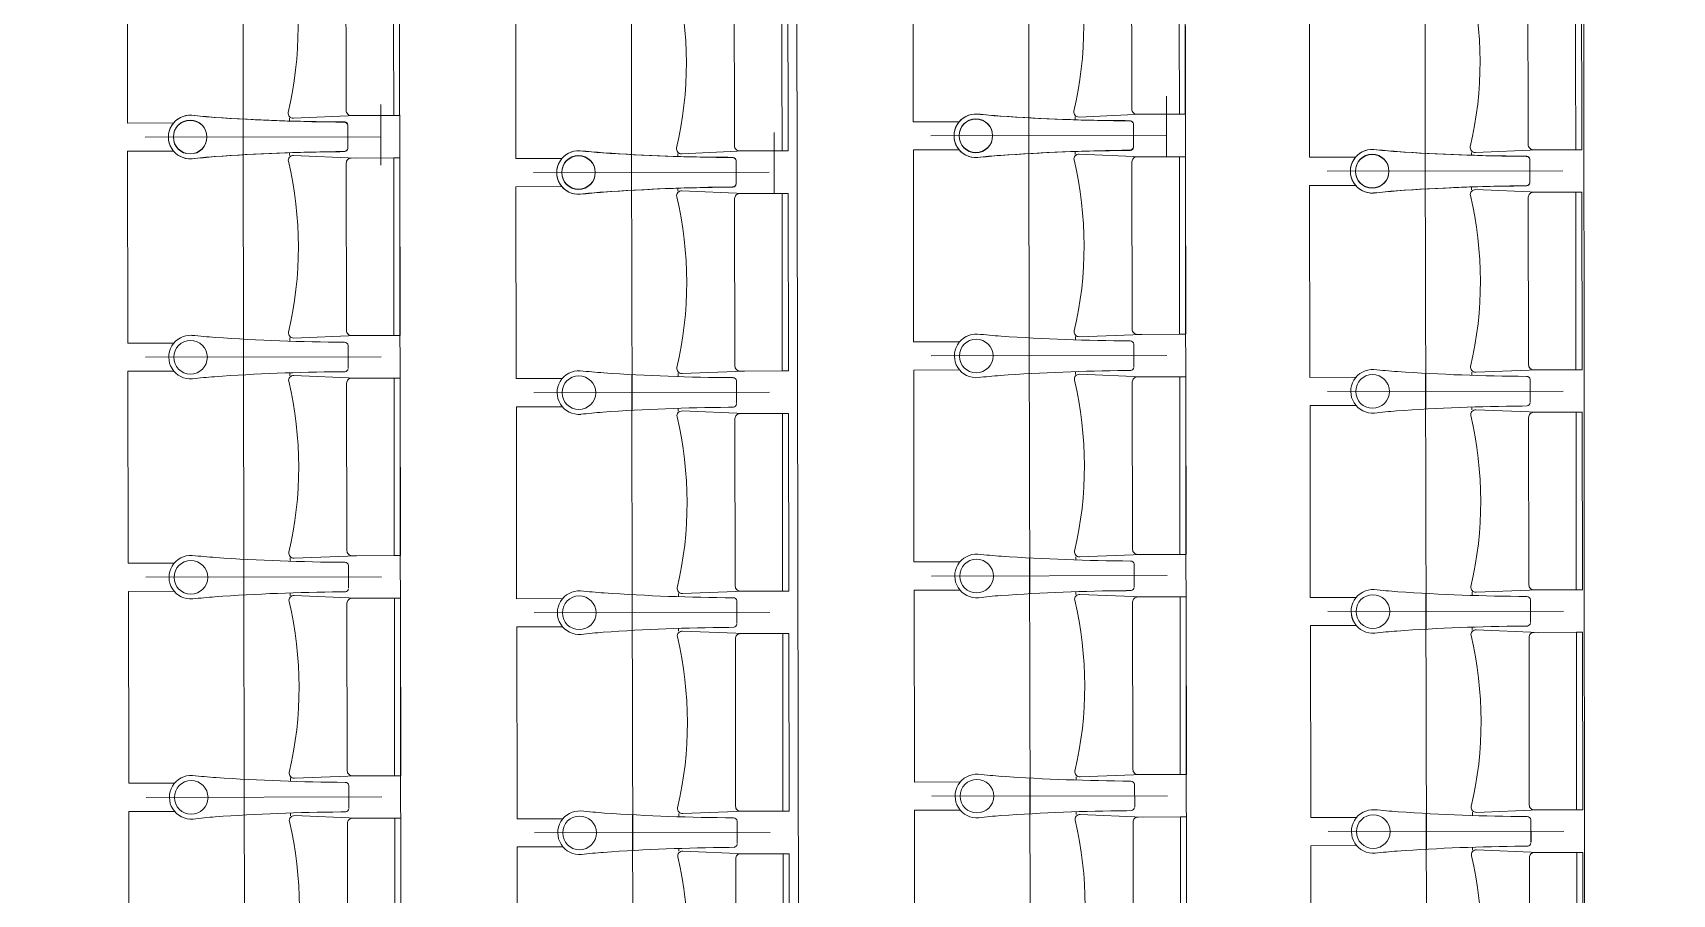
# Model space of a CAD drawing. Header units: millimetres. Extents: x 586 to 1010, y 369 to 668.
# Drawn here: x 701.259 to 705.421, y 473.542 to 475.729 of the extents above; entities that cross this region are included whole.
import ezdxf

# ---------------------------------------------------------------- set-up
doc = ezdxf.new("R2010")
doc.units = ezdxf.units.MM
doc.linetypes.add('CENTER', pattern=[2, 1.25, -0.25, 0.25, -0.25])
doc.linetypes.add('DASHED', pattern=[0.75, 0.5, -0.25])
doc.layers.add('plan line', color=7, linetype='Continuous', lineweight=15)

msp = doc.modelspace()

# ---------------------------------------------------------------- linework, layer by layer
at = {"color": 254, "lineweight": 25}
for points in [[(671.7124, 620.7085), (706.7355, 621.773), (754.2598, 613.8303), (814.6609, 600.1481), (855.7567, 598.0104), (895.0671, 567.0647), (920.0096, 542.0176), (952.0084, 521.2476), (977.2234, 504.6526), (979.6352, 479.2339), (986.3437, 463.8549), (988.7975, 462.3853)], [(654.944, 595.4717), (670.2671, 587.3174), (714.302, 595.1648), (787.0891, 595.1648), (819.3936, 580.9441), (821.0297, 562.8505), (813.4907, 552.7881), (808.7339, 539.6711), (796.4072, 534.7059), (791.0222, 527.249), (791.0222, 507.547), (797.3007, 476.5274), (814.9752, 463.8897), (836.1481, 474.6816), (874.0221, 478.5878), (885.7286, 462.7333), (863.0042, 436.0794), (845.7887, 420.6845), (845.1044, 408.6747)], [(639.2065, 583.4381), (644.7272, 575.638), (657.7961, 553.4401), (668.4043, 543.9291), (682.5178, 548.7307), (692.9838, 555.4778), (711.9339, 556.5828), (734.3456, 532.1334), (750.593, 477.7475), (754.1369, 444.164), (776.4657, 425.4473), (782.6172, 412.2355)]]:
    msp.add_spline(points, degree=3, dxfattribs=at)
at = {"layer": 'plan line'}
for p, q in [((704.1771, 480.6179), (704.1946, 469.5437)), ((702.1828, 480.5713), (702.2001, 469.5621)), ((703.209, 469.5964), (703.1917, 480.5621)), ((705.2023, 469.5739), (705.1918, 480.5653)), ((701.5001, 475.4996), (701.4994, 475.9869)), ((703.4945, 475.5027), (703.4938, 475.99)), ((702.4859, 475.4095), (702.4852, 475.8968)), ((704.5006, 475.4127), (704.4999, 475.9)), ((704.1369, 475.5676), (704.1372, 475.413)), ((701.9111, 475.512), (701.9111, 475.5047)), ((702.1426, 475.5471), (702.1428, 475.3926)), ((703.9055, 475.5152), (703.9056, 475.5079)), ((701.6167, 475.4998), (701.5001, 475.4996)), ((702.0512, 475.5024), (702.0383, 475.5026)), ((702.0594, 475.4367), (702.059, 475.4938)), ((702.0593, 475.4927), (702.0591, 475.4356)), ((703.1412, 475.4755), (703.1414, 475.3209)), ((703.6111, 475.5029), (703.4945, 475.5027)), ((704.0456, 475.5055), (704.0327, 475.5058)), ((704.0538, 475.4398), (704.0535, 475.497)), ((704.0537, 475.4959), (704.0536, 475.4387)), ((701.6168, 475.4283), (701.5002, 475.4281)), ((701.5002, 475.4281), (701.501, 474.9408)), ((701.9113, 475.4169), (701.9113, 475.4242)), ((702.0513, 475.427), (702.0384, 475.4267)), ((703.6112, 475.4314), (703.4947, 475.4312)), ((703.4947, 475.4312), (703.4954, 474.9439)), ((703.9057, 475.4201), (703.9057, 475.4274)), ((704.0457, 475.4302), (704.0329, 475.4299)), ((704.9116, 475.4252), (704.9116, 475.4179)), ((702.6025, 475.4097), (702.4859, 475.4095)), ((702.8969, 475.422), (702.8969, 475.4147)), ((703.037, 475.4123), (703.0241, 475.4126)), ((703.0452, 475.3466), (703.0448, 475.4038)), ((703.0451, 475.4027), (703.0449, 475.3455)), ((704.6172, 475.4129), (704.5006, 475.4127)), ((705.0517, 475.4155), (705.0388, 475.4157)), ((705.0599, 475.3498), (705.0596, 475.407)), ((705.0598, 475.4059), (705.0597, 475.3487)), ((704.6173, 475.3414), (704.5007, 475.3412)), ((704.5007, 475.3412), (704.5015, 474.8539)), ((705.0518, 475.3401), (705.0389, 475.3399)), ((702.6026, 475.3382), (702.486, 475.338)), ((702.486, 475.338), (702.4868, 474.8507)), ((702.8971, 475.3269), (702.8971, 475.3342)), ((703.0371, 475.337), (703.0242, 475.3367)), ((704.9118, 475.33), (704.9118, 475.3373)), ((701.501, 474.9408), (701.6176, 474.941)), ((701.912, 474.9458), (701.912, 474.9543)), ((702.0603, 474.8779), (702.0599, 474.935)), ((702.0603, 474.8779), (702.0599, 474.935)), ((703.4954, 474.9439), (703.612, 474.9441)), ((703.9064, 474.949), (703.9064, 474.9574)), ((704.0547, 474.881), (704.0544, 474.9382)), ((704.0547, 474.881), (704.0544, 474.9382)), ((701.6177, 474.8695), (701.5011, 474.8693)), ((701.5011, 474.8693), (701.5019, 474.382)), ((701.9121, 474.8581), (701.9121, 474.8654)), ((702.0522, 474.8682), (702.0393, 474.8679)), ((702.0522, 474.8682), (702.0393, 474.8679)), ((702.4868, 474.8507), (702.6034, 474.8509)), ((702.8978, 474.8558), (702.8978, 474.8642)), ((703.0461, 474.7878), (703.0457, 474.845)), ((703.0461, 474.7878), (703.0457, 474.845)), ((703.6121, 474.8726), (703.4955, 474.8724)), ((703.4955, 474.8724), (703.4963, 474.3851)), ((703.9066, 474.8613), (703.9066, 474.8686)), ((704.0466, 474.8714), (704.0337, 474.8711)), ((704.0466, 474.8714), (704.0337, 474.8711)), ((704.5015, 474.8539), (704.6181, 474.8541)), ((704.9125, 474.859), (704.9125, 474.8674)), ((705.0608, 474.791), (705.0604, 474.8482)), ((705.0608, 474.791), (705.0604, 474.8482)), ((702.6035, 474.7794), (702.4869, 474.7792)), ((702.4869, 474.7792), (702.4877, 474.2919)), ((702.8979, 474.7681), (702.8979, 474.7754)), ((703.038, 474.7782), (703.0251, 474.7779)), ((703.038, 474.7782), (703.0251, 474.7779)), ((704.6182, 474.7826), (704.5016, 474.7824)), ((704.5016, 474.7824), (704.5024, 474.2951)), ((704.9127, 474.7712), (704.9126, 474.7785)), ((705.0527, 474.7813), (705.0398, 474.7811)), ((705.0527, 474.7813), (705.0398, 474.7811)), ((701.5019, 474.382), (701.6185, 474.3822)), ((701.9129, 474.387), (701.9129, 474.3955)), ((703.4963, 474.3851), (703.6129, 474.3853)), ((703.9073, 474.3902), (703.9073, 474.3986)), ((702.0612, 474.3191), (702.0608, 474.3762)), ((702.0612, 474.3191), (702.0608, 474.3762)), ((704.0556, 474.3222), (704.0552, 474.3794)), ((704.0556, 474.3222), (704.0552, 474.3794)), ((701.6186, 474.3107), (701.502, 474.3105)), ((701.502, 474.3105), (701.5028, 473.8232)), ((701.913, 474.2993), (701.913, 474.3066)), ((702.053, 474.3094), (702.0402, 474.3091)), ((702.053, 474.3094), (702.0402, 474.3091)), ((702.8987, 474.297), (702.8987, 474.3054)), ((703.613, 474.3138), (703.4964, 474.3136)), ((703.4964, 474.3136), (703.4972, 473.8263)), ((703.9075, 474.3025), (703.9074, 474.3098)), ((704.0475, 474.3126), (704.0346, 474.3123)), ((704.0475, 474.3126), (704.0346, 474.3123)), ((704.9134, 474.3002), (704.9134, 474.3086)), ((702.4877, 474.2919), (702.6043, 474.2921)), ((703.047, 474.229), (703.0466, 474.2862)), ((703.047, 474.229), (703.0466, 474.2862)), ((704.5024, 474.2951), (704.619, 474.2953)), ((705.0617, 474.2322), (705.0613, 474.2894)), ((705.0617, 474.2322), (705.0613, 474.2894)), ((702.6044, 474.2206), (702.4878, 474.2204)), ((702.4878, 474.2204), (702.4886, 473.7331)), ((702.8988, 474.2093), (702.8988, 474.2166)), ((703.0388, 474.2194), (703.026, 474.2191)), ((703.0388, 474.2194), (703.026, 474.2191)), ((704.6191, 474.2238), (704.5025, 474.2236)), ((704.5025, 474.2236), (704.5033, 473.7363)), ((704.9135, 474.2124), (704.9135, 474.2197)), ((705.0536, 474.2225), (705.0407, 474.2223)), ((705.0536, 474.2225), (705.0407, 474.2223)), ((701.5028, 473.8232), (701.6194, 473.8234)), ((701.9138, 473.8282), (701.9138, 473.8367)), ((702.062, 473.7603), (702.0617, 473.8174)), ((702.062, 473.7603), (702.0617, 473.8174)), ((703.4972, 473.8263), (703.6138, 473.8265)), ((703.9082, 473.8314), (703.9082, 473.8398)), ((704.0565, 473.7634), (704.0561, 473.8206)), ((704.0565, 473.7634), (704.0561, 473.8206)), ((701.6195, 473.7519), (701.5029, 473.7517)), ((701.5029, 473.7517), (701.5037, 473.2644)), ((701.9139, 473.7405), (701.9139, 473.7478)), ((702.0539, 473.7506), (702.0411, 473.7503)), ((702.0539, 473.7506), (702.0411, 473.7503)), ((702.4886, 473.7331), (702.6052, 473.7333)), ((702.8996, 473.7382), (702.8996, 473.7466)), ((703.0478, 473.6702), (703.0475, 473.7274)), ((703.0478, 473.6702), (703.0475, 473.7274)), ((703.6139, 473.755), (703.4973, 473.7548)), ((703.4973, 473.7548), (703.4981, 473.2675)), ((703.9083, 473.7437), (703.9083, 473.751)), ((704.0483, 473.7538), (704.0355, 473.7535)), ((704.0483, 473.7538), (704.0355, 473.7535)), ((704.5033, 473.7363), (704.6199, 473.7365)), ((704.9143, 473.7414), (704.9143, 473.7498)), ((705.0626, 473.6734), (705.0622, 473.7306)), ((705.0625, 473.6734), (705.0622, 473.7306)), ((702.6053, 473.6618), (702.4887, 473.6616)), ((702.4887, 473.6616), (702.4894, 473.1743)), ((702.8997, 473.6505), (702.8997, 473.6578)), ((703.0397, 473.6606), (703.0269, 473.6603)), ((703.0397, 473.6606), (703.0269, 473.6603)), ((704.62, 473.665), (704.5034, 473.6648)), ((704.5034, 473.6648), (704.5042, 473.1775)), ((704.9144, 473.6536), (704.9144, 473.6609)), ((705.0544, 473.6637), (705.0416, 473.6635)), ((705.0544, 473.6637), (705.0416, 473.6635))]:
    msp.add_line(p, q, dxfattribs=at)
at = {"layer": 'plan line', "linetype": 'DASHED', "ltscale": 3}
for p, q in [((701.7938, 475.4188), (701.7928, 476.0684)), ((703.7882, 475.422), (703.7872, 476.0715)), ((702.7796, 475.3288), (702.7786, 475.9783)), ((704.7943, 475.332), (704.7933, 475.9815)), ((701.7936, 475.5097), (701.7947, 474.8602)), ((703.7881, 475.5129), (703.7891, 474.8634)), ((704.7941, 475.4229), (704.7952, 474.7733)), ((702.7794, 475.4197), (702.7805, 474.7701)), ((701.7945, 474.9509), (701.7955, 474.3014)), ((703.7889, 474.9541), (703.79, 474.3046)), ((702.7803, 474.8609), (702.7813, 474.2113)), ((704.795, 474.8641), (704.7961, 474.2145)), ((701.7954, 474.3921), (701.7964, 473.7426)), ((703.7898, 474.3953), (703.7908, 473.7458)), ((702.7812, 474.3021), (702.7822, 473.6525)), ((704.7959, 474.3053), (704.7969, 473.6557)), ((701.7963, 473.8333), (701.7973, 473.1838)), ((703.7907, 473.8365), (703.7917, 473.187)), ((702.7821, 473.7433), (702.7831, 473.0937)), ((704.7968, 473.7465), (704.7978, 473.0969))]:
    msp.add_line(p, q, dxfattribs=at)
at = {"layer": 'plan line', "linetype": 'CENTER', "ltscale": 3}
for p, q in [((702.1427, 475.4648), (701.5447, 475.4639)), ((702.1427, 475.4648), (701.5447, 475.4639)), ((704.1371, 475.468), (703.5392, 475.4671)), ((704.1371, 475.468), (703.5392, 475.4671)), ((703.1285, 475.3748), (702.5305, 475.3738)), ((703.1285, 475.3748), (702.5305, 475.3738)), ((705.1432, 475.378), (704.5453, 475.377)), ((705.1432, 475.378), (704.5453, 475.377)), ((702.1436, 474.906), (701.5456, 474.9051)), ((702.1436, 474.906), (701.5456, 474.9051)), ((704.138, 474.9092), (703.54, 474.9083)), ((704.138, 474.9092), (703.54, 474.9083)), ((703.1294, 474.816), (702.5314, 474.815)), ((703.1294, 474.816), (702.5314, 474.815)), ((705.1441, 474.8192), (704.5461, 474.8182)), ((705.1441, 474.8192), (704.5461, 474.8182)), ((702.1444, 474.3472), (701.5465, 474.3463)), ((702.1444, 474.3472), (701.5465, 474.3463)), ((704.1389, 474.3504), (703.5409, 474.3495)), ((704.1389, 474.3504), (703.5409, 474.3495)), ((705.145, 474.2604), (704.547, 474.2594)), ((705.145, 474.2604), (704.547, 474.2594)), ((703.1302, 474.2572), (702.5323, 474.2562)), ((703.1302, 474.2572), (702.5323, 474.2562)), ((702.1453, 473.7884), (701.5474, 473.7875)), ((702.1453, 473.7884), (701.5474, 473.7875)), ((704.1397, 473.7916), (703.5418, 473.7907)), ((704.1397, 473.7916), (703.5418, 473.7907)), ((703.1311, 473.6984), (702.5332, 473.6975)), ((703.1311, 473.6984), (702.5332, 473.6975)), ((705.1458, 473.7016), (704.5479, 473.7006)), ((705.1458, 473.7016), (704.5479, 473.7006))]:
    msp.add_line(p, q, dxfattribs=at)
at = {"layer": 'plan line'}
for points in [[(702.0785, 475.9696), (701.9202, 475.9751, 0.474715), (701.9073, 475.9604, -0.115865), (701.908, 475.5263, 0.474715), (701.9209, 475.5116), (702.0792, 475.5187)], [(702.174, 475.9697), (702.067, 475.9695, 0.414214), (702.0543, 475.9568), (702.055, 475.5314, 0.414214), (702.0677, 475.5187), (702.1755, 475.5189), (702.174, 475.9697)], [(704.0729, 475.9727), (703.9146, 475.9783, 0.474715), (703.9017, 475.9635, -0.115865), (703.9024, 475.5295, 0.474715), (703.9154, 475.5148), (704.0736, 475.5219)], [(704.1684, 475.9728), (704.0614, 475.9727, 0.414214), (704.0488, 475.96), (704.0494, 475.5345, 0.414214), (704.0621, 475.5219), (704.1699, 475.522), (704.1684, 475.9728)], [(703.0643, 475.8795), (702.906, 475.8851, 0.474715), (702.8931, 475.8703, -0.115865), (702.8938, 475.4363, 0.474715), (702.9067, 475.4216), (703.065, 475.4287)], [(705.079, 475.8827), (704.9207, 475.8883, 0.474715), (704.9078, 475.8735, -0.115865), (704.9085, 475.4395, 0.474715), (704.9215, 475.4248), (705.0797, 475.4319)], [(705.1745, 475.8828), (705.0675, 475.8827, 0.414214), (705.0548, 475.8699), (705.0555, 475.4445, 0.414214), (705.0682, 475.4318), (705.176, 475.432), (705.1745, 475.8828)], [(703.1598, 475.8796), (703.0528, 475.8795, 0.414214), (703.0401, 475.8668), (703.0408, 475.4413, 0.414214), (703.0535, 475.4287), (703.1613, 475.4288), (703.1598, 475.8796)], [(702.0801, 474.9599), (701.9218, 474.9538, -0.474715), (701.9088, 474.9686, 0.115865), (701.9082, 475.4026, -0.474715), (701.9211, 475.4174), (702.0793, 475.4108)], [(702.1756, 474.9601), (702.0686, 474.9599, -0.414214), (702.0559, 474.9726), (702.0552, 475.398, -0.414214), (702.0679, 475.4107), (702.1757, 475.4109), (702.1756, 474.9601)], [(704.0745, 474.9631), (703.9162, 474.957, -0.474715), (703.9033, 474.9717, 0.115865), (703.9026, 475.4058, -0.474715), (703.9155, 475.4205), (704.0738, 475.4139)], [(704.17, 474.9633), (704.063, 474.9631, -0.414214), (704.0503, 474.9757), (704.0496, 475.4012, -0.414214), (704.0623, 475.4139), (704.1701, 475.4141), (704.17, 474.9633)], [(703.0659, 474.8699), (702.9076, 474.8638, -0.474715), (702.8946, 474.8785, 0.115865), (702.894, 475.3126, -0.474715), (702.9069, 475.3273), (703.0651, 475.3207)], [(703.1614, 474.8701), (703.0544, 474.8699, -0.414214), (703.0417, 474.8825), (703.041, 475.308, -0.414214), (703.0537, 475.3207), (703.1615, 475.3209), (703.1614, 474.8701)], [(705.0806, 474.8731), (704.9223, 474.867, -0.474715), (704.9094, 474.8817, 0.115865), (704.9087, 475.3157, -0.474715), (704.9216, 475.3305), (705.0799, 475.3239)], [(705.1761, 474.8732), (705.0691, 474.873, -0.414214), (705.0564, 474.8857), (705.0557, 475.3111, -0.414214), (705.0684, 475.3239), (705.1762, 475.3241), (705.1761, 474.8732)], [(702.0809, 474.4011), (701.9227, 474.395, -0.474715), (701.9097, 474.4098, 0.115865), (701.909, 474.8438, -0.474715), (701.922, 474.8586), (702.0802, 474.852)], [(702.1765, 474.4013), (702.0695, 474.4011, -0.414214), (702.0568, 474.4138), (702.0561, 474.8392, -0.414214), (702.0688, 474.8519), (702.1766, 474.8521), (702.1765, 474.4013)], [(704.0754, 474.4043), (703.9171, 474.3982, -0.474715), (703.9041, 474.4129, 0.115865), (703.9035, 474.847, -0.474715), (703.9164, 474.8617), (704.0746, 474.8551)], [(704.1709, 474.4045), (704.0639, 474.4043, -0.414214), (704.0512, 474.4169), (704.0505, 474.8424, -0.414214), (704.0632, 474.8551), (704.171, 474.8553), (704.1709, 474.4045)], [(703.0667, 474.3111), (702.9085, 474.305, -0.474715), (702.8955, 474.3197, 0.115865), (702.8948, 474.7538, -0.474715), (702.9078, 474.7685), (703.066, 474.7619)], [(703.1623, 474.3113), (703.0553, 474.3111, -0.414214), (703.0426, 474.3237), (703.0419, 474.7492, -0.414214), (703.0546, 474.7619), (703.1624, 474.7621), (703.1623, 474.3113)], [(705.0814, 474.3143), (704.9232, 474.3082, -0.474715), (704.9102, 474.3229, 0.115865), (704.9096, 474.7569, -0.474715), (704.9225, 474.7717), (705.0807, 474.7651)], [(705.177, 474.3144), (705.07, 474.3142, -0.414214), (705.0573, 474.3269), (705.0566, 474.7523, -0.414214), (705.0693, 474.7651), (705.1771, 474.7653), (705.177, 474.3144)], [(702.0818, 473.8423), (701.9236, 473.8362, -0.474715), (701.9106, 473.851, 0.115865), (701.9099, 474.285, -0.474715), (701.9229, 474.2998), (702.0811, 474.2932)], [(704.0762, 473.8455), (703.918, 473.8394, -0.474715), (703.905, 473.8541, 0.115865), (703.9043, 474.2882, -0.474715), (703.9173, 474.3029), (704.0755, 474.2963)], [(702.1774, 473.8425), (702.0704, 473.8423, -0.414214), (702.0577, 473.855), (702.057, 474.2804, -0.414214), (702.0697, 474.2931), (702.1774, 474.2933), (702.1774, 473.8425)], [(704.1718, 473.8457), (704.0648, 473.8455, -0.414214), (704.0521, 473.8581), (704.0514, 474.2836, -0.414214), (704.0641, 474.2963), (704.1719, 474.2965), (704.1718, 473.8457)], [(703.0676, 473.7523), (702.9094, 473.7462, -0.474715), (702.8964, 473.7609, 0.115865), (702.8957, 474.195, -0.474715), (702.9087, 474.2097), (703.0669, 474.2031)], [(703.1632, 473.7525), (703.0562, 473.7523, -0.414214), (703.0434, 473.7649), (703.0428, 474.1904, -0.414214), (703.0555, 474.2031), (703.1632, 474.2033), (703.1632, 473.7525)], [(705.0823, 473.7555), (704.9241, 473.7494, -0.474715), (704.9111, 473.7641, 0.115865), (704.9104, 474.1981, -0.474715), (704.9234, 474.2129), (705.0816, 474.2063)], [(705.1779, 473.7556), (705.0709, 473.7554, -0.414214), (705.0582, 473.7681), (705.0575, 474.1935, -0.414214), (705.0702, 474.2063), (705.1779, 474.2065), (705.1779, 473.7556)], [(702.0827, 473.2835), (701.9245, 473.2774, -0.474715), (701.9115, 473.2922, 0.115865), (701.9108, 473.7262, -0.474715), (701.9237, 473.741), (702.082, 473.7344)], [(702.1783, 473.2837), (702.0713, 473.2835, -0.414214), (702.0585, 473.2962), (702.0579, 473.7216, -0.414214), (702.0705, 473.7343), (702.1783, 473.7345), (702.1783, 473.2837)], [(704.0771, 473.2867), (703.9189, 473.2806, -0.474715), (703.9059, 473.2953, 0.115865), (703.9052, 473.7294, -0.474715), (703.9182, 473.7441), (704.0764, 473.7375)], [(704.1727, 473.2869), (704.0657, 473.2867, -0.414214), (704.053, 473.2993), (704.0523, 473.7248, -0.414214), (704.065, 473.7375), (704.1727, 473.7377), (704.1727, 473.2869)], [(703.0685, 473.1935), (702.9103, 473.1874, -0.474715), (702.8973, 473.2021, 0.115865), (702.8966, 473.6362, -0.474715), (702.9095, 473.6509), (703.0678, 473.6443)], [(703.1641, 473.1937), (703.0571, 473.1935, -0.414214), (703.0443, 473.2061), (703.0437, 473.6316, -0.414214), (703.0563, 473.6443), (703.1641, 473.6445), (703.1641, 473.1937)], [(705.0832, 473.1967), (704.925, 473.1906, -0.474715), (704.912, 473.2053, 0.115865), (704.9113, 473.6393, -0.474715), (704.9242, 473.6541), (705.0825, 473.6475)], [(705.1788, 473.1968), (705.0718, 473.1966, -0.414214), (705.059, 473.2093), (705.0584, 473.6347, -0.414214), (705.0711, 473.6475), (705.1788, 473.6477), (705.1788, 473.1968)]]:
    msp.add_lwpolyline(points, format="xyb", dxfattribs=at)
for points in [[(702.19, 475.9697), (702.1907, 475.5189), (702.1755, 475.5189), (702.174, 475.9697), (702.19, 475.9697)], [(704.1845, 475.9729), (704.1852, 475.522), (704.1699, 475.522), (704.1684, 475.9728), (704.1845, 475.9729)], [(705.1905, 475.8828), (705.1913, 475.432), (705.176, 475.432), (705.1745, 475.8828), (705.1905, 475.8828)], [(703.1758, 475.8796), (703.1765, 475.4288), (703.1613, 475.4288), (703.1598, 475.8796), (703.1758, 475.8796)], [(702.1916, 474.9601), (702.1909, 475.411), (702.1757, 475.4109), (702.1756, 474.9601), (702.1916, 474.9601)], [(704.186, 474.9633), (704.1853, 475.4141), (704.1701, 475.4141), (704.17, 474.9633), (704.186, 474.9633)], [(703.1774, 474.8701), (703.1767, 475.3209), (703.1615, 475.3209), (703.1614, 474.8701), (703.1774, 474.8701)], [(705.1921, 474.8733), (705.1914, 475.3241), (705.1762, 475.3241), (705.1761, 474.8732), (705.1921, 474.8733)], [(702.1925, 474.4013), (702.1918, 474.8522), (702.1766, 474.8521), (702.1765, 474.4013), (702.1925, 474.4013)], [(704.1869, 474.4045), (704.1862, 474.8553), (704.171, 474.8553), (704.1709, 474.4045), (704.1869, 474.4045)], [(703.1783, 474.3113), (703.1776, 474.7621), (703.1624, 474.7621), (703.1623, 474.3113), (703.1783, 474.3113)], [(705.193, 474.3145), (705.1923, 474.7653), (705.1771, 474.7653), (705.177, 474.3144), (705.193, 474.3145)], [(702.1934, 473.8425), (702.1927, 474.2934), (702.1774, 474.2933), (702.1774, 473.8425), (702.1934, 473.8425)], [(704.1878, 473.8457), (704.1871, 474.2965), (704.1719, 474.2965), (704.1718, 473.8457), (704.1878, 473.8457)], [(703.1792, 473.7525), (703.1785, 474.2033), (703.1632, 474.2033), (703.1632, 473.7525), (703.1792, 473.7525)], [(705.1939, 473.7557), (705.1932, 474.2065), (705.1779, 474.2065), (705.1779, 473.7556), (705.1939, 473.7557)], [(702.1943, 473.2837), (702.1936, 473.7346), (702.1783, 473.7345), (702.1783, 473.2837), (702.1943, 473.2837)], [(704.1887, 473.2869), (704.188, 473.7377), (704.1727, 473.7377), (704.1727, 473.2869), (704.1887, 473.2869)], [(703.1801, 473.1937), (703.1794, 473.6445), (703.1641, 473.6445), (703.1641, 473.1937), (703.1801, 473.1937)], [(705.1948, 473.1969), (705.1941, 473.6477), (705.1788, 473.6477), (705.1788, 473.1968), (705.1948, 473.1969)]]:
    msp.add_lwpolyline(points, dxfattribs=at)
for centre in [(701.6589, 475.4644), (701.6589, 475.4637), (703.6533, 475.4676), (703.6533, 475.4669), (702.6447, 475.3744), (702.6447, 475.3737), (704.6594, 475.3776), (704.6594, 475.3769), (701.6598, 474.9049), (701.6598, 474.9049), (703.6542, 474.9081), (703.6542, 474.9081), (702.6456, 474.8149), (702.6456, 474.8149), (704.6603, 474.8181), (704.6603, 474.8181), (701.6607, 474.3461), (701.6607, 474.3461), (703.6551, 474.3493), (703.6551, 474.3493), (704.6612, 474.2593), (704.6612, 474.2593), (702.6465, 474.2561), (702.6465, 474.2561), (701.6615, 473.7873), (701.6615, 473.7873), (703.656, 473.7905), (703.656, 473.7905), (702.6473, 473.6973), (702.6473, 473.6973), (704.6621, 473.7005), (704.6621, 473.7005)]:
    msp.add_circle(centre, 0.0427, dxfattribs=at)
for centre, radius, start, end in [((701.6591, 475.4641), 0.0554, 86.596, 274.6384), ((701.6591, 475.4641), 0.0554, 85.5424, 273.5847), ((702.038, 479.4568), 3.9554, 264.5499, 265.418), ((701.7837, 476.5067), 0.9947, 263.0552, 266.318), ((702.0582, 480.4992), 4.9966, 266.1162, 269.7717), ((702.0838, 480.8305), 5.3287, 266.1073, 269.6309), ((703.6535, 475.4672), 0.0554, 86.596, 274.6384), ((703.6535, 475.4672), 0.0554, 85.5424, 273.5847), ((704.0325, 479.46), 3.9554, 264.5499, 265.418), ((703.7781, 476.5099), 0.9947, 263.0552, 266.318), ((704.0526, 480.5023), 4.9966, 266.1162, 269.7717), ((704.0782, 480.8337), 5.3287, 266.1073, 269.6309), ((702.0495, 475.4923), 0.00967, 9.2643, 90.7147), ((702.0498, 475.4931), 0.00935, 8.5288, 81.652), ((704.0439, 475.4954), 0.00967, 9.2643, 90.7147), ((704.0442, 475.4963), 0.00935, 8.5288, 81.652), ((702.0741, 470.4303), 4.9966, 90.409, 94.0646), ((702.1007, 470.099), 5.3287, 90.5499, 94.0735), ((702.0496, 475.4371), 0.00967, 269.4661, 350.9165), ((702.0499, 475.4363), 0.00935, 278.5288, 351.652), ((702.6449, 475.374), 0.0554, 86.596, 274.6384), ((702.6449, 475.374), 0.0554, 85.5424, 273.5847), ((703.0238, 479.3668), 3.9554, 264.5499, 265.418), ((702.7695, 476.4167), 0.9947, 263.0552, 266.318), ((703.044, 480.4091), 4.9966, 266.1162, 269.7717), ((703.0696, 480.7405), 5.3287, 266.1073, 269.6309), ((704.0685, 470.4334), 4.9966, 90.409, 94.0646), ((704.0952, 470.1021), 5.3287, 90.5499, 94.0735), ((704.044, 475.4403), 0.00967, 269.4661, 350.9165), ((704.0443, 475.4394), 0.00935, 278.5288, 351.652), ((704.6596, 475.3772), 0.0554, 86.596, 274.6384), ((704.6596, 475.3772), 0.0554, 85.5424, 273.5847), ((705.0386, 479.37), 3.9554, 264.5499, 265.418), ((704.7842, 476.4199), 0.9947, 263.0552, 266.318), ((705.0587, 480.4123), 4.9966, 266.1162, 269.7717), ((705.0843, 480.7437), 5.3287, 266.1073, 269.6309), ((702.0506, 471.4725), 3.9554, 94.7628, 95.6309), ((701.7869, 474.4218), 0.9947, 93.8628, 97.1256), ((703.0353, 475.4022), 0.00967, 9.2643, 90.7147), ((703.0356, 475.4031), 0.00935, 8.5288, 81.652), ((704.0451, 471.4757), 3.9554, 94.7628, 95.6309), ((703.7814, 474.425), 0.9947, 93.8628, 97.1256), ((705.05, 475.4054), 0.00967, 9.2643, 90.7147), ((705.0503, 475.4063), 0.00935, 8.5288, 81.652), ((703.0354, 475.3471), 0.00967, 269.4661, 350.9165), ((703.0357, 475.3462), 0.00935, 278.5288, 351.652), ((705.0746, 470.3434), 4.9966, 90.409, 94.0646), ((705.1013, 470.0121), 5.3287, 90.5499, 94.0735), ((705.0501, 475.3502), 0.00967, 269.4661, 350.9165), ((705.0504, 475.3494), 0.00935, 278.5288, 351.652), ((703.0364, 471.3825), 3.9554, 94.7628, 95.6309), ((702.7727, 474.3318), 0.9947, 93.8628, 97.1256), ((703.0599, 470.3402), 4.9966, 90.409, 94.0646), ((703.0865, 470.0089), 5.3287, 90.5499, 94.0735), ((705.0511, 471.3857), 3.9554, 94.7628, 95.6309), ((704.7875, 474.3349), 0.9947, 93.8628, 97.1256), ((701.66, 474.9053), 0.0554, 86.596, 274.6384), ((701.66, 474.9053), 0.0554, 86.596, 274.6384), ((702.0389, 478.898), 3.9554, 264.5499, 265.418), ((702.0389, 478.898), 3.9554, 264.5499, 265.418), ((702.0847, 480.2717), 5.3287, 266.1073, 269.6309), ((702.0847, 480.2717), 5.3287, 266.1073, 269.6309), ((702.0504, 474.9335), 0.00967, 9.2643, 90.7147), ((702.0504, 474.9335), 0.00967, 9.2643, 90.7147), ((703.6544, 474.9084), 0.0554, 86.596, 274.6384), ((703.6544, 474.9084), 0.0554, 86.596, 274.6384), ((704.0333, 478.9012), 3.9554, 264.5499, 265.418), ((704.0333, 478.9012), 3.9554, 264.5499, 265.418), ((704.0791, 480.2749), 5.3287, 266.1073, 269.6309), ((704.0791, 480.2749), 5.3287, 266.1073, 269.6309), ((704.0448, 474.9366), 0.00967, 9.2643, 90.7147), ((704.0448, 474.9366), 0.00967, 9.2643, 90.7147), ((701.7878, 473.863), 0.9947, 93.8628, 97.1256), ((701.7878, 473.863), 0.9947, 93.8628, 97.1256), ((702.075, 469.8715), 4.9966, 90.409, 94.0646), ((702.075, 469.8715), 4.9966, 90.409, 94.0646), ((702.0508, 474.8775), 0.00935, 278.5288, 351.652), ((702.0508, 474.8775), 0.00935, 278.5288, 351.652), ((702.6458, 474.8152), 0.0554, 86.596, 274.6384), ((702.6458, 474.8152), 0.0554, 86.596, 274.6384), ((703.0247, 478.808), 3.9554, 264.5499, 265.418), ((703.0247, 478.808), 3.9554, 264.5499, 265.418), ((703.0705, 480.1817), 5.3287, 266.1073, 269.6309), ((703.0705, 480.1817), 5.3287, 266.1073, 269.6309), ((703.0362, 474.8434), 0.00967, 9.2643, 90.7147), ((703.0362, 474.8434), 0.00967, 9.2643, 90.7147), ((703.7823, 473.8662), 0.9947, 93.8628, 97.1256), ((703.7823, 473.8662), 0.9947, 93.8628, 97.1256), ((704.0694, 469.8746), 4.9966, 90.409, 94.0646), ((704.0694, 469.8746), 4.9966, 90.409, 94.0646), ((704.0452, 474.8806), 0.00935, 278.5288, 351.652), ((704.0452, 474.8806), 0.00935, 278.5288, 351.652), ((704.6605, 474.8184), 0.0554, 86.596, 274.6384), ((704.6605, 474.8184), 0.0554, 86.596, 274.6384), ((705.0394, 478.8112), 3.9554, 264.5499, 265.418), ((705.0394, 478.8112), 3.9554, 264.5499, 265.418), ((705.0852, 480.1849), 5.3287, 266.1073, 269.6309), ((705.0852, 480.1849), 5.3287, 266.1073, 269.6309), ((705.0509, 474.8466), 0.00967, 9.2643, 90.7147), ((705.0509, 474.8466), 0.00967, 9.2643, 90.7147), ((702.7736, 473.773), 0.9947, 93.8628, 97.1256), ((702.7736, 473.773), 0.9947, 93.8628, 97.1256), ((703.0608, 469.7814), 4.9966, 90.409, 94.0646), ((703.0608, 469.7814), 4.9966, 90.409, 94.0646), ((703.0366, 474.7874), 0.00935, 278.5288, 351.652), ((703.0366, 474.7874), 0.00935, 278.5288, 351.652), ((704.7883, 473.7761), 0.9947, 93.8628, 97.1256), ((704.7883, 473.7761), 0.9947, 93.8628, 97.1256), ((705.0755, 469.7846), 4.9966, 90.409, 94.0646), ((705.0755, 469.7846), 4.9966, 90.409, 94.0646), ((705.0513, 474.7906), 0.00935, 278.5288, 351.652), ((705.0513, 474.7906), 0.00935, 278.5288, 351.652), ((701.6608, 474.3465), 0.0554, 86.596, 274.6384), ((701.6608, 474.3465), 0.0554, 86.596, 274.6384), ((702.0398, 478.3392), 3.9554, 264.5499, 265.418), ((702.0398, 478.3392), 3.9554, 264.5499, 265.418), ((702.0856, 479.7129), 5.3287, 266.1073, 269.6309), ((702.0856, 479.7129), 5.3287, 266.1073, 269.6309), ((702.0513, 474.3747), 0.00967, 9.2643, 90.7147), ((702.0513, 474.3747), 0.00967, 9.2643, 90.7147), ((703.6553, 474.3496), 0.0554, 86.596, 274.6384), ((703.6553, 474.3496), 0.0554, 86.596, 274.6384), ((704.0342, 478.3424), 3.9554, 264.5499, 265.418), ((704.0342, 478.3424), 3.9554, 264.5499, 265.418), ((704.08, 479.7161), 5.3287, 266.1073, 269.6309), ((704.08, 479.7161), 5.3287, 266.1073, 269.6309), ((704.0457, 474.3778), 0.00967, 9.2643, 90.7147), ((704.0457, 474.3778), 0.00967, 9.2643, 90.7147), ((702.0759, 469.3127), 4.9966, 90.409, 94.0646), ((702.0759, 469.3127), 4.9966, 90.409, 94.0646), ((702.0517, 474.3187), 0.00935, 278.5288, 351.652), ((702.0517, 474.3187), 0.00935, 278.5288, 351.652), ((702.6466, 474.2564), 0.0554, 86.596, 274.6384), ((702.6466, 474.2564), 0.0554, 86.596, 274.6384), ((703.0256, 478.2492), 3.9554, 264.5499, 265.418), ((703.0256, 478.2492), 3.9554, 264.5499, 265.418), ((703.0714, 479.6229), 5.3287, 266.1073, 269.6309), ((703.0714, 479.6229), 5.3287, 266.1073, 269.6309), ((703.7831, 473.3074), 0.9947, 93.8628, 97.1256), ((703.7831, 473.3074), 0.9947, 93.8628, 97.1256), ((704.0703, 469.3158), 4.9966, 90.409, 94.0646), ((704.0703, 469.3158), 4.9966, 90.409, 94.0646), ((704.0461, 474.3218), 0.00935, 278.5288, 351.652), ((704.0461, 474.3218), 0.00935, 278.5288, 351.652), ((704.6614, 474.2596), 0.0554, 86.596, 274.6384), ((704.6613, 474.2596), 0.0554, 86.596, 274.6384), ((705.0403, 478.2524), 3.9554, 264.5499, 265.418), ((705.0403, 478.2524), 3.9554, 264.5499, 265.418), ((705.0861, 479.6261), 5.3287, 266.1073, 269.6309), ((705.0861, 479.6261), 5.3287, 266.1073, 269.6309), ((701.7887, 473.3042), 0.9947, 93.8628, 97.1256), ((701.7887, 473.3042), 0.9947, 93.8628, 97.1256), ((703.0371, 474.2846), 0.00967, 9.2643, 90.7147), ((703.0371, 474.2846), 0.00967, 9.2643, 90.7147), ((705.0518, 474.2878), 0.00967, 9.2643, 90.7147), ((705.0518, 474.2878), 0.00967, 9.2643, 90.7147), ((703.0617, 469.2226), 4.9966, 90.409, 94.0646), ((703.0617, 469.2226), 4.9966, 90.409, 94.0646), ((703.0375, 474.2286), 0.00935, 278.5288, 351.652), ((703.0375, 474.2286), 0.00935, 278.5288, 351.652), ((705.0764, 469.2258), 4.9966, 90.409, 94.0646), ((705.0764, 469.2258), 4.9966, 90.409, 94.0646), ((705.0522, 474.2318), 0.00935, 278.5288, 351.652), ((705.0522, 474.2318), 0.00935, 278.5288, 351.652), ((702.7745, 473.2142), 0.9947, 93.8628, 97.1256), ((702.7745, 473.2142), 0.9947, 93.8628, 97.1256), ((704.7892, 473.2173), 0.9947, 93.8628, 97.1256), ((704.7892, 473.2173), 0.9947, 93.8628, 97.1256), ((701.6617, 473.7877), 0.0554, 86.596, 274.6384), ((701.6617, 473.7877), 0.0554, 86.596, 274.6384), ((702.0407, 477.7804), 3.9554, 264.5499, 265.418), ((702.0407, 477.7804), 3.9554, 264.5499, 265.418), ((703.6561, 473.7908), 0.0554, 86.596, 274.6384), ((703.6561, 473.7908), 0.0554, 86.596, 274.6384), ((704.0351, 477.7836), 3.9554, 264.5499, 265.418), ((704.0351, 477.7836), 3.9554, 264.5499, 265.418), ((702.0865, 479.1541), 5.3287, 266.1073, 269.6309), ((702.0865, 479.1541), 5.3287, 266.1073, 269.6309), ((702.0522, 473.8159), 0.00967, 9.2643, 90.7147), ((702.0521, 473.8159), 0.00967, 9.2643, 90.7147), ((704.0809, 479.1573), 5.3287, 266.1073, 269.6309), ((704.0809, 479.1573), 5.3287, 266.1073, 269.6309), ((704.0466, 473.819), 0.00967, 9.2643, 90.7147), ((704.0466, 473.819), 0.00967, 9.2643, 90.7147), ((702.0525, 473.7599), 0.00935, 278.5288, 351.652), ((702.0525, 473.7599), 0.00935, 278.5288, 351.652), ((704.047, 473.763), 0.00935, 278.5288, 351.652), ((704.047, 473.763), 0.00935, 278.5288, 351.652), ((701.7896, 472.7454), 0.9947, 93.8628, 97.1256), ((701.7896, 472.7454), 0.9947, 93.8628, 97.1256), ((702.0767, 468.7539), 4.9966, 90.409, 94.0646), ((702.0767, 468.7539), 4.9966, 90.409, 94.0646), ((702.6475, 473.6976), 0.0554, 86.596, 274.6384), ((702.6475, 473.6976), 0.0554, 86.596, 274.6384), ((703.0265, 477.6904), 3.9554, 264.5499, 265.418), ((703.0265, 477.6904), 3.9554, 264.5499, 265.418), ((703.0723, 479.0641), 5.3287, 266.1073, 269.6309), ((703.0723, 479.0641), 5.3287, 266.1073, 269.6309), ((703.038, 473.7258), 0.00967, 9.2643, 90.7147), ((703.0379, 473.7258), 0.00967, 9.2643, 90.7147), ((703.784, 472.7486), 0.9947, 93.8628, 97.1256), ((703.784, 472.7486), 0.9947, 93.8628, 97.1256), ((704.0712, 468.757), 4.9966, 90.409, 94.0646), ((704.0712, 468.757), 4.9966, 90.409, 94.0646), ((704.6622, 473.7008), 0.0554, 86.596, 274.6384), ((704.6622, 473.7008), 0.0554, 86.596, 274.6384), ((705.0412, 477.6936), 3.9554, 264.5499, 265.418), ((705.0412, 477.6936), 3.9554, 264.5499, 265.418), ((705.087, 479.0673), 5.3287, 266.1073, 269.6309), ((705.087, 479.0673), 5.3287, 266.1073, 269.6309), ((705.0527, 473.729), 0.00967, 9.2643, 90.7147), ((705.0527, 473.729), 0.00967, 9.2643, 90.7147), ((702.7754, 472.6554), 0.9947, 93.8628, 97.1256), ((702.7754, 472.6554), 0.9947, 93.8628, 97.1256), ((703.0625, 468.6638), 4.9966, 90.409, 94.0646), ((703.0625, 468.6638), 4.9966, 90.409, 94.0646), ((703.0383, 473.6698), 0.00935, 278.5288, 351.652), ((703.0383, 473.6698), 0.00935, 278.5288, 351.652), ((704.7901, 472.6585), 0.9947, 93.8628, 97.1256), ((704.7901, 472.6585), 0.9947, 93.8628, 97.1256), ((705.0773, 468.667), 4.9966, 90.409, 94.0646), ((705.0773, 468.667), 4.9966, 90.409, 94.0646), ((705.0531, 473.673), 0.00935, 278.5288, 351.652), ((705.053, 473.673), 0.00935, 278.5288, 351.652)]:
    msp.add_arc(centre, radius, start, end, dxfattribs=at)

doc.saveas('drawing.dxf')
